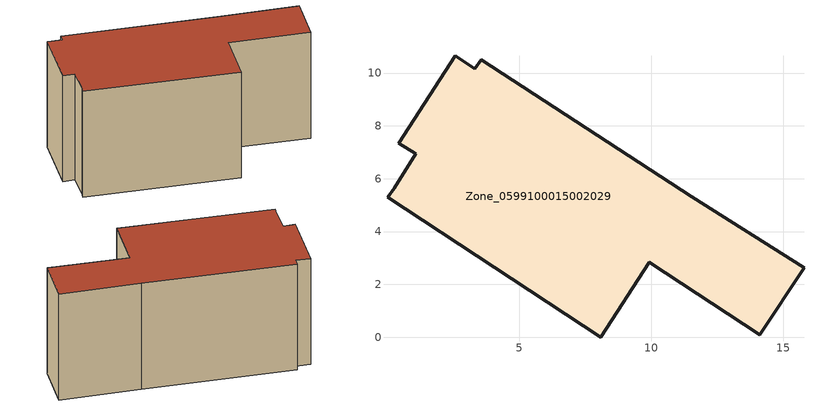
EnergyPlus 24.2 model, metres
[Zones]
Zone_0599100015002029
 floor ground (C_G): 0.27,5.65 1.07,6.95 0.44,7.35 2.57,10.65 3.32,10.16 3.55,10.51 11.52,5.31 15.78,2.63 14.11,0.09 9.92,2.84 8.08,0 0.01,5.29 z0.74
 wall outside (C_F): 3.32,10.16 2.57,10.65 0.44,7.35 1.07,6.95 0.27,5.65 0.01,5.29 8.08,0 9.92,2.84 14.11,0.09 15.78,2.63 11.52,5.31 3.55,10.51 3.32,10.16 z0.74:8.13
 roof outside (C_R): 1.07,6.95 0.27,5.65 0.01,5.29 8.08,0 9.92,2.84 14.11,0.09 15.78,2.63 11.52,5.31 3.55,10.51 3.32,10.16 2.57,10.65 0.44,7.35 z8.13
[BUILDING]
Pand.0599100015002029: North Axis=0; Terrain=City; Loads Convergence Tolerance Value=0.04; Temperature Convergence Tolerance Value=0.4; Solar Distribution=FullExterior; Maximum Number of Warmup Days=25; Minimum Number of Warmup Days=1
[Site:Location]
Rotterdam.The.Hague.AP_ZH_NLD Design_Conditions: Latitude=51.96; Longitude=4.45; Time Zone=1; Elevation=-4.5
[SITE:GROUNDTEMPERATURE:BUILDINGSURFACE]
18, 18, 18, 18, 18, 18, 18, 18, 18, 18, 18, 18
[MATERIAL] Thermal Absorptance=0.9; Solar Absorptance=0.7; Visible Absorptance=0.7
Name | Roughness | Thickness | Conductivity | Density | Specific Heat
G.TC.1965-1974 | MediumSmooth | 0.15 | 0.882353 | 540 | 1210
F.TC.1965-1974 | Rough | 0.3 | 0.697674 | 1920 | 840
R.TC.1965-1974 | MediumRough | 0.2 | 0.232558 | 1500 | 1000
[CONSTRUCTION]
C_G: G.TC.1965-1974
C_F: F.TC.1965-1974
C_R: R.TC.1965-1974
[ZONE]
Zone_0599100015002029: Type=1; Multiplier=1; Ceiling Height=Autocalculate; Volume=Autocalculate; Floor Area=autocalculate; Part of Total Floor Area=Yes
[ZONEINFILTRATION:DESIGNFLOWRATE]
Infil_Zone_0599100015002029: Zone or ZoneList or Space or SpaceList=Zone_0599100015002029; Schedule=AlwaysOn; Design Flow Rate Calculation Method=Flow/Area; Flow Rate per Floor Area=0.003; Constant Term Coefficient=1; Temperature Term Coefficient=0; Velocity Term Coefficient=0; Velocity Squared Term Coefficient=0
[HVACTEMPLATE:ZONE:IDEALLOADSAIRSYSTEM]
Zone_0599100015002029: Maximum Heating Supply Air Temperature=50; Minimum Cooling Supply Air Temperature=13; Maximum Heating Supply Air Humidity Ratio=0.0156; Minimum Cooling Supply Air Humidity Ratio=0.0077; Heating Limit=NoLimit; Cooling Limit=NoLimit; Dehumidification Control Type=ConstantSensibleHeatRatio; Cooling Sensible Heat Ratio=0.7; Dehumidification Setpoint=60; Humidification Control Type=None; Humidification Setpoint=30; Outdoor Air Method=None; Outdoor Air Flow Rate per Person=0.00944; Outdoor Air Flow Rate per Zone Floor Area=0; Outdoor Air Flow Rate per Zone=0; Demand Controlled Ventilation Type=None; Outdoor Air Economizer Type=NoEconomizer; Heat Recovery Type=None; Sensible Heat Recovery Effectiveness=0.7; Latent Heat Recovery Effectiveness=0.65
[ZONECONTROL:THERMOSTAT]
ThermostatControl_Zone_0599100015002029: Zone or ZoneList=Zone_0599100015002029; Control Type Schedule=DualSetpointControlType; Control 1=Thermostat_Zone_0599100015002029; Temperature Difference Between Cutout And Setpoint=0
[THERMOSTATSETPOINT:DUALSETPOINT]
Thermostat_Zone_0599100015002029: Heating Setpoint Temperature Schedule=HeatingSetpoint_Zone_0599100015002029; Cooling Setpoint Temperature Schedule=CoolingSetpoint_Zone_0599100015002029
[SCHEDULE:COMPACT]
HeatingSetpoint_Zone_0599100015002029: Through: 12/31, For: AllDays, Until: 24:00, 21
CoolingSetpoint_Zone_0599100015002029: Through: 12/31, For: AllDays, Until: 24:00, 24
DualSetpointControlType: Through: 12/31, For: AllDays, Until: 24:00, 4
AlwaysOn: Through: 12/31, For: AllDays, Until: 24:00, 1
